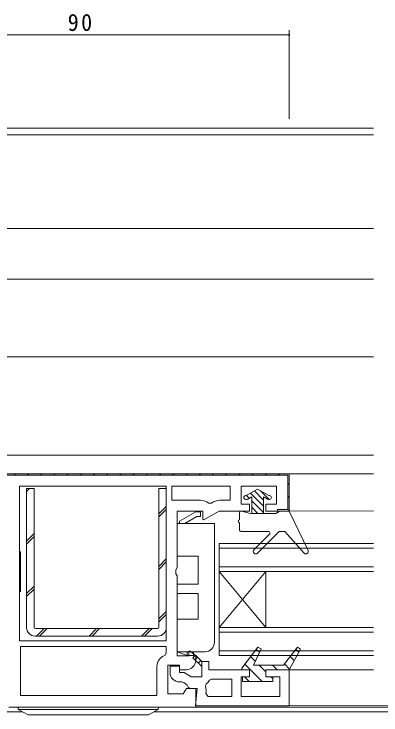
# Model space of a CAD drawing. Units: millimetres on the paper. Extents: x -420 to 373, y -297 to 267.
# Drawn here: x -80.6 to -2, y -193.1 to -42.9 of the extents above; entities that cross this region are included whole.
import ezdxf

# ---------------------------------------------------------------- set-up
doc = ezdxf.new("R2010")
doc.units = ezdxf.units.MM
for name, color, linetype, lineweight in [('0-3_YKK_12', 2, 'Continuous', 9), ('0-4_YKK_D', 6, 'Continuous', 9), ('0-6_YKK_13', 4, 'Continuous', 9), ('0-7_YKK_11', 7, 'Continuous', 9)]:
    doc.layers.add(name, color=color, linetype=linetype, lineweight=lineweight)
doc.styles.add('ＭＳ ゴシック', font='')
doc.styles.get('ＭＳ ゴシック').set_extended_font_data('MS Gothic')

msp = doc.modelspace()

# ---------------------------------------------------------------- linework, layer by layer
at = {"layer": '0-3_YKK_12'}
for p, q in [((-133.687, -67.359), (-3.645, -67.359)), ((-133.187, -68.759), (-3.645, -68.759)), ((-103.603, -88.859), (-3.645, -88.859)), ((-103.686, -99.659), (-3.645, -99.659)), ((-102.187, -116.359), (-3.645, -116.359)), ((-101.776, -137.359), (-3.645, -137.359)), ((-22.188, -141.357), (-3.645, -141.357)), ((-22.188, -149.357), (-3.645, -149.353)), ((-3.645, -156.343), (-36.687, -156.343)), ((-36.687, -156.343), (-36.687, -162.343)), ((-3.645, -157.343), (-36.687, -157.343)), ((-36.687, -161.343), (-3.645, -161.343)), ((-36.687, -174.343), (-26.687, -162.343)), ((-36.687, -162.343), (-26.687, -174.343)), ((-36.687, -162.343), (-36.687, -174.343)), ((-36.687, -162.343), (-3.645, -162.343)), ((-26.687, -162.343), (-26.687, -174.343)), ((-36.687, -173.343), (-36.687, -180.343)), ((-3.645, -174.343), (-36.687, -174.343)), ((-3.645, -175.343), (-36.687, -175.343)), ((-36.687, -179.343), (-3.645, -179.343)), ((-36.687, -180.343), (-3.645, -180.343)), ((-21.855, -183.368), (-3.645, -183.371)), ((68.797, -191.359), (-42.187, -191.357)), ((-22.188, -191.068), (48.796, -191.043)), ((-102.26, -192.359), (-78.815, -192.359)), ((141.845, -192.359), (-50.667, -192.359))]:
    msp.add_line(p, q, dxfattribs=at)
at = {"layer": '0-4_YKK_D'}
for p, q in [((-21.688, -65.359), (-21.688, -46.359)), ((-21.688, -47.359), (-111.688, -47.359))]:
    msp.add_line(p, q, dxfattribs=at)
for start, end in [(0, 180), (180, 0)]:
    msp.add_arc((-21.688, -47.359), 0.106, start, end, dxfattribs=at)
at = {"layer": '0-6_YKK_13'}
for p, q in [((-77.887, -144.559), (-76.287, -144.559)), ((-77.887, -174.357), (-77.887, -144.559)), ((-77.25, -144.559), (-77.887, -145.196)), ((-76.287, -144.559), (-76.287, -174.257)), ((-49.587, -174.257), (-49.587, -144.559)), ((-49.587, -144.559), (-47.987, -144.559)), ((-47.987, -144.559), (-47.987, -174.357)), ((-28.437, -144.657), (-30.862, -146.057)), ((-29.983, -145.55), (-27.187, -148.345)), ((-29.129, -145.056), (-27.187, -146.998)), ((-28.437, -144.657), (-26.012, -146.057)), ((-27.832, -145.007), (-25.981, -146.857)), ((-30.862, -146.057), (-30.987, -146.057)), ((-30.755, -146.857), (-30.987, -146.857)), ((-30.837, -146.043), (-30.251, -146.628)), ((-29.687, -146.303), (-30.555, -146.803)), ((-29.687, -146.303), (-29.687, -149.857)), ((-27.187, -146.303), (-26.32, -146.803)), ((-27.187, -146.303), (-27.187, -149.857)), ((-25.887, -146.857), (-26.12, -146.857)), ((-25.887, -146.057), (-26.012, -146.057)), ((-47.987, -148.388), (-49.587, -149.988)), ((-29.687, -147.192), (-27.187, -149.692)), ((-29.687, -148.539), (-28.369, -149.857)), ((-47.987, -149.025), (-49.587, -150.625)), ((-32.287, -151.257), (-32.287, -149.657)), ((-29.987, -149.857), (-31.913, -149.366)), ((-24.553, -149.857), (-29.987, -149.857)), ((-23.687, -149.357), (-24.553, -149.857)), ((-21.687, -149.357), (-23.687, -149.357)), ((-21.687, -149.357), (-17.636, -157.842)), ((-45.687, -152.015), (-45.687, -159.015)), ((-45.687, -152.015), (-37.687, -152.015)), ((-37.687, -177.515), (-37.687, -152.015)), ((-32.287, -153.457), (-32.287, -151.857)), ((-76.287, -154.202), (-77.887, -155.802)), ((-26.067, -153.757), (-31.987, -153.757)), ((-25.855, -154.269), (-29.204, -157.618)), ((-28.426, -158.396), (-23.787, -153.757)), ((-22.587, -153.757), (-23.787, -153.757)), ((-22.587, -153.757), (-18.46, -158.39)), ((-76.287, -154.839), (-77.887, -156.439)), ((-79.387, -158.107), (-79.187, -158.107)), ((-79.187, -166.607), (-79.187, -158.107)), ((-45.687, -159.015), (-41.187, -159.015)), ((-45.687, -159.015), (-41.187, -159.015)), ((-41.187, -159.015), (-41.187, -165.015)), ((-47.987, -159.631), (-49.587, -161.231)), ((-47.987, -160.268), (-49.587, -161.868)), ((-45.687, -165.015), (-45.687, -167.015)), ((-41.187, -165.015), (-45.687, -165.015)), ((-79.387, -166.607), (-79.187, -166.607)), ((-76.287, -165.445), (-77.887, -167.045)), ((-76.287, -166.082), (-77.887, -167.682)), ((-45.687, -167.015), (-41.187, -167.015)), ((-41.187, -167.015), (-41.187, -172.515)), ((-41.187, -167.015), (-41.187, -172.515)), ((-47.987, -170.874), (-49.587, -172.474)), ((-47.987, -171.511), (-49.587, -173.111)), ((-41.187, -172.515), (-45.687, -172.515)), ((-41.187, -172.515), (-45.687, -172.515)), ((-45.687, -172.515), (-45.687, -179.515)), ((-75.987, -174.557), (-49.887, -174.557)), ((-74.156, -174.557), (-75.756, -176.157)), ((-73.519, -174.557), (-75.119, -176.157)), ((-62.913, -174.557), (-64.513, -176.157)), ((-62.276, -174.557), (-63.876, -176.157)), ((-51.67, -174.557), (-53.27, -176.157)), ((-51.033, -174.557), (-52.633, -176.157)), ((-49.787, -176.157), (-76.087, -176.157)), ((-45.687, -179.515), (-43.487, -180.315)), ((-39.687, -179.515), (-45.687, -179.515)), ((-43.487, -179.515), (-43.487, -180.315)), ((-42.187, -180.315), (-42.187, -179.515)), ((-43.487, -180.315), (-42.187, -180.315)), ((-79.687, -191.357), (-64.687, -191.357)), ((-79.661, -191.857), (-79.687, -191.357)), ((-77.583, -193.057), (-79.661, -191.857)), ((-79.661, -191.857), (-49.713, -191.857)), ((-64.687, -191.357), (-49.687, -191.357)), ((-51.792, -193.057), (-49.713, -191.857)), ((-49.713, -191.857), (-49.687, -191.357)), ((-77.583, -193.057), (-51.792, -193.057))]:
    msp.add_line(p, q, dxfattribs=at)
for points in [[(-40.687, -149.515), (-41.687, -149.515), (-45.187, -151.536), (-45.187, -152.015)], [(-44.017, -152.015), (-41.419, -150.515), (-40.687, -150.515), (-40.687, -149.515)]]:
    msp.add_lwpolyline(points, dxfattribs=at)
for centre, radius, start, end in [((-30.987, -146.457), 0.4, 90, 270), ((-30.755, -146.457), 0.4, 270, 299.99998), ((-26.12, -146.457), 0.4, 239.99998, 270), ((-25.887, -146.457), 0.4, 270, 90), ((-31.987, -149.657), 0.3, 75.70561, 180), ((-32.287, -151.557), 0.3, 90, 270), ((-31.987, -153.457), 0.3, 180, 270), ((-26.067, -154.057), 0.3, 315, 90), ((-28.815, -158.007), 0.55, 135, 315), ((-18.087, -158.057), 0.5, 221.69427, 25.52351), ((-76.087, -174.357), 1.8, 180, 270), ((-75.987, -174.257), 0.3, 180, 270), ((-49.887, -174.257), 0.3, 270, 0), ((-49.787, -174.357), 1.8, 270, 0), ((-39.687, -177.515), 2, 270, 0)]:
    msp.add_arc(centre, radius, start, end, dxfattribs=at)
at = {"layer": '0-7_YKK_11'}
for p, q in [((-80.574, -141.357), (-80.274, -141.657)), ((-77.746, -141.357), (-77.446, -141.657)), ((-74.918, -141.357), (-74.618, -141.657)), ((-72.089, -141.357), (-71.789, -141.657)), ((-69.261, -141.357), (-68.961, -141.657)), ((-66.432, -141.357), (-66.132, -141.657)), ((-63.604, -141.357), (-63.304, -141.657)), ((-60.775, -141.357), (-60.476, -141.657)), ((-57.947, -141.357), (-57.647, -141.657)), ((-55.119, -141.357), (-54.819, -141.657)), ((-52.29, -141.357), (-51.99, -141.657)), ((-49.462, -141.357), (-49.162, -141.657)), ((-46.633, -141.357), (-46.333, -141.657)), ((-43.805, -141.357), (-43.505, -141.657)), ((-40.977, -141.357), (-40.677, -141.657)), ((-38.148, -141.357), (-37.848, -141.657)), ((-35.32, -141.357), (-35.02, -141.657)), ((-32.491, -141.357), (-32.191, -141.657)), ((-29.663, -141.357), (-29.363, -141.657)), ((-26.834, -141.357), (-26.534, -141.657)), ((-24.006, -141.357), (-23.706, -141.657)), ((-47.987, -177.157), (-47.987, -144.057)), ((-34.287, -144.057), (-46.787, -144.057)), ((-21.987, -143.376), (-21.687, -143.676)), ((-21.987, -146.204), (-21.687, -146.504)), ((-38.933, -147.674), (-38.307, -147.674)), ((-22.034, -148.986), (-21.822, -149.198)), ((-47.987, -178.357), (-79.187, -178.357)), ((-28.712, -178.929), (-28.036, -179.605)), ((-20.223, -178.932), (-19.579, -179.577)), ((-41.871, -181.216), (-41.305, -180.651)), ((-41.163, -181.923), (-40.598, -181.358)), ((-29.935, -180.535), (-28.934, -181.535)), ((-21.463, -180.521), (-20.59, -181.394)), ((-40.456, -182.63), (-40.387, -182.561)), ((-31.157, -182.14), (-27.429, -185.868)), ((-22.906, -182.368), (-29.322, -182.368)), ((-28.101, -182.368), (-26.687, -183.782)), ((-25.273, -182.368), (-24.273, -183.368)), ((-22.704, -182.109), (-21.6, -183.212)), ((-31.253, -184.873), (-30.258, -185.868)), ((-25.592, -184.877), (-25.196, -185.273)), ((-39.437, -186.405), (-39.615, -186.988)), ((-39.524, -188.452), (-39.038, -189.068))]:
    msp.add_line(p, q, dxfattribs=at)
for points in [[(-21.687, -141.357), (-111.687, -141.357), (-111.687, -150.857)], [(-41.687, -181.357), (-41.687, -180.357), (-42.942, -179.336), (-43.187, -179.452), (-43.187, -180.357), (-45.687, -180.357), (-45.687, -163.223), (-45.937, -162.79), (-45.937, -161.924), (-45.687, -161.491), (-45.687, -149.357), (-40.187, -149.357), (-40.187, -151.116), (-39.96, -151.247), (-36.687, -149.357), (-30.187, -149.357), (-30.187, -147.857), (-31.987, -147.857), (-31.987, -144.057), (-24.387, -144.057), (-24.387, -147.857), (-26.687, -147.857), (-26.687, -149.357), (-21.687, -149.357), (-21.687, -141.357), (-111.687, -141.357)], [(-111.687, -141.357), (-111.687, -150.857), (-109.187, -150.857), (-109.187, -150.557), (-111.387, -150.557), (-111.387, -141.657), (-21.987, -141.657), (-21.987, -149.057), (-24.187, -149.057), (-24.187, -149.357), (-21.687, -149.357), (-21.687, -141.357)], [(-34.287, -144.057), (-46.787, -144.057), (-46.787, -147.057), (-40.687, -147.057)], [(-36.553, -147.057), (-34.287, -147.057), (-34.287, -144.057)], [(-47.987, -178.357), (-79.187, -178.357), (-79.187, -188.857), (-49.987, -188.857), (-49.987, -182.665)], [(-48.32, -180.308), (-47.987, -179.837), (-47.987, -178.357)], [(-47.187, -183.968), (-47.187, -182.568), (-45.187, -182.568), (-45.187, -183.968), (-44.187, -183.968), (-42.628, -184.868), (-40.387, -184.868), (-40.387, -181.568), (-38.887, -181.568), (-38.887, -183.368), (-30.187, -183.368), (-30.187, -184.868), (-31.987, -184.868), (-31.987, -189.068), (-23.687, -189.068), (-23.687, -184.868), (-26.687, -184.868), (-26.687, -183.368), (-21.687, -183.368), (-21.687, -191.068)], [(-40.387, -181.568), (-41.704, -180.251), (-42.27, -180.817), (-40.387, -182.7)], [(-81.687, -191.357), (-41.687, -191.357), (-41.687, -187.357), (-43.687, -187.357), (-44.38, -188.557), (-47.687, -188.557), (-47.687, -182.357), (-45.187, -182.357), (-45.187, -183.357), (-43.687, -183.357)], [(-44.665, -185.973), (-44.709, -185.968), (-45.187, -185.968)], [(-39.038, -189.068), (-33.987, -189.068), (-33.987, -185.368), (-38.289, -185.368), (-38.722, -185.618)], [(-21.687, -191.068), (-41.733, -191.068), (-41.409, -187.368), (-42.842, -187.368), (-43.295, -187.079)]]:
    msp.add_lwpolyline(points, dxfattribs=at)
for points in [[(-47.987, -177.157), (-47.987, -144.057), (-79.387, -144.057), (-79.387, -177.157)], [(-22.906, -182.368), (-29.322, -182.368), (-27.71, -178.906), (-28.394, -178.512), (-31.841, -183.038), (-31.669, -183.368), (-30.187, -183.368), (-30.187, -184.868), (-31.687, -184.868), (-31.687, -185.868), (-25.187, -185.868), (-25.187, -184.868), (-26.687, -184.868), (-26.687, -183.368), (-21.687, -183.368), (-19.223, -178.935), (-19.883, -178.498)]]:
    msp.add_lwpolyline(points, close=True, dxfattribs=at)
for centre, radius, start, end in [((-40.687, -149.857), 2.8, 51.2179, 89.99998), ((-36.553, -149.857), 2.8, 89.99998, 128.78207), ((-47.487, -182.665), 2.5, 109.47121, 179.99997), ((-43.687, -181.357), 2, 270, 359.99998), ((-45.187, -183.968), 2, 180, 270), ((-45.109, -187.923), 2, 24.96335, 77.17526), ((-40.887, -184.368), 2.5, 305.45689, 330), ((-41.955, -187.868), 2.5, 346.50662, 20.61668)]:
    msp.add_arc(centre, radius, start, end, dxfattribs=at)

# ---------------------------------------------------------------- texts
at = {"layer": '0-4_YKK_D', "color": 3, "insert": (-69.088, -46.559), "char_height": 3.666, "attachment_point": 7, "style": 'ＭＳ ゴシック'}
msp.add_mtext('\\T1.21;\\W0.95;90', dxfattribs=at)

doc.saveas('drawing.dxf')
